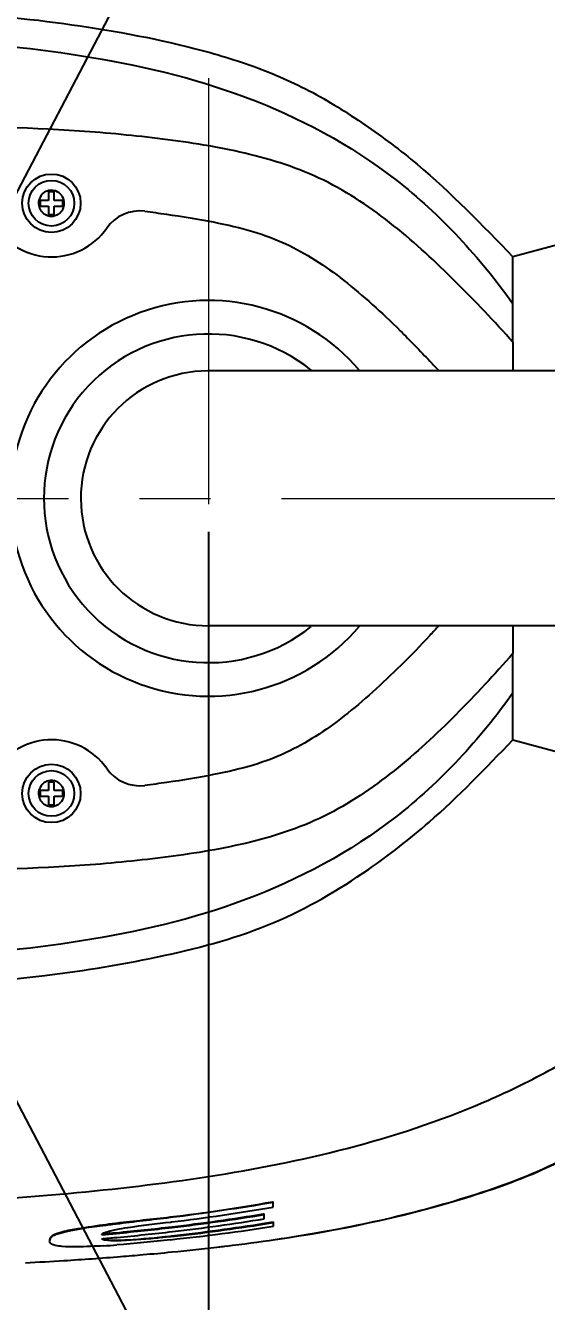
# Model space of a CAD drawing. Header units: millimetres. Extents: x 4086 to 8300, y 123 to 1549.
# Drawn here: x 6860.1 to 6883.4, y 633.9 to 691 of the extents above; entities that cross this region are included whole.
import ezdxf
from ezdxf import colors
from ezdxf.entities.mleader import LeaderData, LeaderLine
from ezdxf.math import Vec2, Vec3

# ---------------------------------------------------------------- set-up
doc = ezdxf.new("R2010")
doc.units = ezdxf.units.MM
doc.linetypes.add('CENTER2', pattern=[28.575, 19.05, -3.175, 3.175, -3.175])
doc.layers.add('中心线层', color=7, linetype='CENTER2', lineweight=0)
doc.layers.add('轮廓实线层', color=7, linetype='Continuous', lineweight=30)
doc.styles.add('思源黑', font='SourceHanSansCN-Normal.ttf')
doc.dimstyles.new('尺寸标注_3_10比例', dxfattribs={"dimtxt": 7, "dimasz": 6, "dimexe": 2, "dimexo": 1.5, "dimgap": 1, "dimtad": 1, "dimdec": 1, "dimlfac": 3.333333, "dimdsep": 46, "dimtxsty": '思源黑', "dimcen": 0.09, "dimadec": 0, "dimazin": 0, "dimtp": 0.01, "dimtm": 0.01, "dimtfac": 1, "dimtdec": 1, "dimtofl": 0, "dimtmove": 0, "dimatfit": 3, "dimfxl": 0, "dimtolj": 1, "dimarcsym": 0})

# ---------------------------------------------------------------- blocks, each defined once
blk = doc.blocks.new('*D1403')
at = {"layer": 'Defpoints', "color": 0}
for p in [(6733.255, 669.869), (6868.255, 669.869), (6868.255, 583.463)]:
    blk.add_point(p, dxfattribs=at)
at = {"layer": '轮廓实线层', "color": 0, "lineweight": -2}
for p, q in [((6733.255, 668.369), (6733.255, 581.463)), ((6868.255, 668.369), (6868.255, 581.463)), ((6739.255, 583.463), (6862.255, 583.463))]:
    blk.add_line(p, q, dxfattribs=at)
at = {"layer": '轮廓实线层', "color": 0}
for points in [[(6739.255, 584.463), (6739.255, 582.463), (6733.255, 583.463)], [(6862.255, 582.463), (6862.255, 584.463), (6868.255, 583.463)]]:
    blk.add_solid(points, dxfattribs=at)
at = {"layer": '轮廓实线层', "color": 0, "insert": (6800.755, 588.089), "char_height": 7, "attachment_point": 5, "style": '思源黑'}
blk.add_mtext('\\A1;450', dxfattribs=at)
blk = doc.blocks.new('*D1406')
at = {"layer": 'Defpoints', "color": 0}
for p in [(6868.255, 669.869), (6973.255, 669.869), (6973.255, 583.587)]:
    blk.add_point(p, dxfattribs=at)
at = {"layer": '轮廓实线层', "color": 0, "lineweight": -2}
for p, q in [((6868.255, 668.369), (6868.255, 581.587)), ((6973.255, 668.369), (6973.255, 581.587)), ((6874.255, 583.587), (6967.255, 583.587))]:
    blk.add_line(p, q, dxfattribs=at)
at = {"layer": '轮廓实线层', "color": 0}
for points in [[(6874.255, 584.587), (6874.255, 582.587), (6868.255, 583.587)], [(6967.255, 582.587), (6967.255, 584.587), (6973.255, 583.587)]]:
    blk.add_solid(points, dxfattribs=at)
at = {"layer": '轮廓实线层', "color": 0, "insert": (6920.755, 588.218), "char_height": 7, "attachment_point": 5, "style": '思源黑'}
blk.add_mtext('\\A1;350', dxfattribs=at)

msp = doc.modelspace()

# ---------------------------------------------------------------- linework, layer by layer
for p, q in [((6894.178, 683.969), (6881.868, 680.669)), ((6860.73, 683.196), (6860.73, 682.941)), ((6861.113, 683.196), (6860.73, 683.196)), ((6861.113, 683.579), (6861.113, 683.196)), ((6861.368, 683.579), (6861.113, 683.579)), ((6861.368, 683.196), (6861.368, 683.579)), ((6861.75, 683.196), (6861.368, 683.196)), ((6861.75, 682.941), (6861.75, 683.196)), ((6860.73, 682.941), (6861.113, 682.941)), ((6861.113, 682.941), (6861.113, 682.559)), ((6861.113, 682.559), (6861.368, 682.559)), ((6861.368, 682.559), (6861.368, 682.941)), ((6861.368, 682.941), (6861.75, 682.941)), ((6881.869, 678.569), (6881.868, 680.669)), ((6881.869, 676.848), (6881.869, 678.569)), ((6881.869, 676.848), (6881.868, 675.569)), ((6983.755, 675.569), (6868.255, 675.569)), ((6983.755, 664.169), (6868.255, 664.169)), ((6881.868, 664.169), (6881.869, 662.922)), ((6881.869, 661.168), (6881.869, 662.922)), ((6881.868, 659.069), (6881.869, 661.168)), ((6881.868, 659.069), (6894.178, 655.768)), ((6861.113, 657.179), (6861.113, 656.796)), ((6861.368, 657.179), (6861.113, 657.179)), ((6861.368, 656.796), (6861.368, 657.179)), ((6860.73, 656.796), (6860.73, 656.541)), ((6861.113, 656.796), (6860.73, 656.796)), ((6860.73, 656.541), (6861.113, 656.541)), ((6861.113, 656.541), (6861.113, 656.159)), ((6861.75, 656.796), (6861.368, 656.796)), ((6861.368, 656.159), (6861.368, 656.541)), ((6861.368, 656.541), (6861.75, 656.541)), ((6861.75, 656.541), (6861.75, 656.796)), ((6861.113, 656.159), (6861.368, 656.159)), ((6871.114, 638.403), (6871.151, 638.409)), ((6871.151, 638.378), (6871.151, 638.409)), ((6871.153, 638.17), (6871.151, 638.378)), ((6866.574, 637.502), (6866.606, 637.506)), ((6870.722, 637.864), (6870.755, 637.869)), ((6870.755, 637.643), (6870.755, 637.869)), ((6871.132, 637.502), (6871.161, 637.507)), ((6871.161, 637.313), (6871.161, 637.507)), ((6864.139, 637.44), (6864.097, 637.435)), ((6861.16, 636.668), (6861.16, 636.665)), ((6864.127, 636.811), (6864.168, 636.815)), ((6864.139, 636.658), (6864.139, 636.689)), ((6866.543, 636.875), (6866.615, 636.883)), ((6866.615, 636.853), (6866.547, 636.845)), ((6866.615, 636.853), (6866.615, 636.883))]:
    msp.add_line(p, q)
for centre, radius in [((6861.24, 683.069), 1.305), ((6861.24, 683.069), 1.02), ((6861.24, 656.669), 1.305), ((6861.24, 656.669), 1.02)]:
    msp.add_circle(centre, radius)
for centre, radius, start, end in [((6861.239, 683.071), 0.574, 115.1467, 129.0356), ((6861.239, 683.063), 0.583, 67.9495, 76.1017), ((6861.239, 683.068), 0.578, 6.5397, 37.1117), ((6861.257, 683.074), 0.594, 214.9713, 221.6162), ((6865.189, 680.924), 1.8, 82.8744, 145.1149), ((6861.252, 683.669), 3, 208.2591, 325.1149), ((6868.255, 669.869), 8.85, 40.2398, 319.7551), ((6868.255, 669.869), 7.35, 51.2685, 308.6915), ((6868.255, 669.869), 5.7, 90.2254, 270.2254), ((6861.252, 656.069), 3, 34.885, 151.7409), ((6865.189, 658.814), 1.8, 214.885, 277.1264), ((6861.239, 656.671), 0.574, 115.1467, 129.0356), ((6861.239, 656.663), 0.583, 67.9495, 76.1017), ((6861.239, 656.668), 0.578, 6.5397, 37.1117), ((6861.257, 656.674), 0.594, 214.9713, 221.6162), ((6856.422, 724.79), 88.095, 276.6559, 279.34125), ((6856.435, 724.696), 88.03, 276.65491, 279.36179), ((6856.446, 725.894), 89.403, 276.55907, 279.20942), ((6858.952, 711.559), 75.052, 279.07156, 279.3396), ((6858.966, 711.476), 74.998, 279.07113, 279.35854), ((6851.832, 766.097), 129.688, 275.15867, 275.45023), ((6872.805, 568.219), 69.731, 97.1471, 97.65246), ((6871.902, 575.228), 62.695, 97.15096, 97.67538), ((6851.859, 765.807), 129.367, 275.17894, 275.45051), ((6853.494, 749.096), 112.576, 275.42999, 276.7025), ((6853.494, 749.093), 112.604, 275.42993, 276.70246), ((6853.534, 750.439), 114.121, 275.34634, 276.60393), ((6856.508, 727.535), 91.213, 276.3619, 279.00564), ((6856.506, 727.548), 91.257, 276.3599, 279.00528), ((6851.846, 768), 131.763, 275.07239, 275.34831), ((6861.348, 675.961), 39.587, 273.1972, 274.0846), ((6855.808, 746.359), 110.726, 275.60169, 276.72198), ((6856.759, 738.105), 102.417, 276.73445, 276.90068), ((6858.652, 722.867), 87.063, 276.86852, 278.31613), ((6851.676, 797.078), 161.618, 272.98182, 273.59041), ((6852.678, 781.351), 145.859, 273.58442, 274.5838), ((6853.576, 769.914), 134.387, 274.59185, 275.02128), ((6854.461, 759.912), 124.346, 275.01866, 275.61002)]:
    msp.add_arc(centre, radius, start, end)
for points, knots in [([(6894.176, 683.97), (6893.267, 685.875), (6891.692, 688.676), (6888.836, 691.862), (6886.262, 693.827), (6883.493, 695.507), (6879.607, 697.389), (6872.509, 699.716), (6862.247, 701.098), (6854.107, 701.525), (6850.159, 701.609)], [0, 0, 0, 0, 0.126246, 0.190238, 0.254559, 0.319117, 0.383726, 0.512408, 0.763865, 1, 1, 1, 1]), ([(6775.574, 691.329), (6780.439, 691.454), (6790.196, 691.682), (6804.983, 691.954), (6819.868, 692.154), (6834.526, 692.243), (6846.315, 692.149), (6855.185, 691.772), (6861.36, 691.251), (6866.311, 690.389), (6870.097, 689.315), (6872.798, 688.17), (6875.272, 686.602), (6878.434, 684.248), (6880.487, 682.093), (6881.87, 680.668)], [0, 0, 0, 0, 0.133338, 0.267431, 0.405221, 0.541209, 0.669074, 0.728182, 0.78445, 0.838775, 0.865535, 0.892153, 0.918811, 0.94559, 1, 1, 1, 1]), ([(6825.235, 690.57), (6830.395, 690.577), (6840.387, 690.701), (6852.861, 690.715), (6862.656, 689.827), (6870.049, 688.126), (6876.885, 684.473), (6880.39, 680.644), (6881.869, 678.569)], [0, 0, 0, 0, 0.256969, 0.497728, 0.620545, 0.746146, 0.873124, 1, 1, 1, 1]), ([(6881.868, 676.848), (6881.044, 677.78), (6879.328, 679.585), (6876.601, 682.132), (6873.49, 684.256), (6869.9, 685.4), (6866.213, 685.971), (6861.256, 686.451), (6855.03, 686.54), (6847.566, 686.577), (6840.099, 686.523), (6832.634, 686.468), (6827.657, 686.369), (6825.168, 686.369)], [0, 0, 0, 0, 0.062515, 0.125011, 0.187431, 0.249817, 0.312323, 0.374835, 0.499859, 0.624894, 0.74993, 0.874964, 1, 1, 1, 1]), ([(6861.471, 682.546), (6861.485, 682.552), (6861.514, 682.563), (6861.542, 682.578), (6861.555, 682.586)], [0, 0, 0, 0, 0.502353, 1, 1, 1, 1]), ([(6861.555, 682.586), (6861.565, 682.592), (6861.586, 682.605), (6861.605, 682.62), (6861.614, 682.628)], [0, 0, 0, 0, 0.497104, 1, 1, 1, 1]), ([(6865.413, 682.71), (6865.735, 682.669), (6866.766, 682.531), (6868.466, 682.252), (6870.26, 681.839), (6871.703, 681.295), (6873.022, 680.565), (6874.307, 679.646), (6875.586, 678.559), (6876.853, 677.363), (6877.85, 676.325), (6878.428, 675.715), (6878.563, 675.57)], [0, 0, 0, 0, 0.058462, 0.187334, 0.309184, 0.423881, 0.533319, 0.63993, 0.74609, 0.85221, 0.964994, 1, 1, 1, 1]), ([(6861.164, 682.491), (6861.177, 682.488), (6861.202, 682.484), (6861.228, 682.488), (6861.24, 682.492)], [0, 0, 0, 0, 0.507427, 1, 1, 1, 1]), ([(6861.24, 682.492), (6861.252, 682.488), (6861.277, 682.484), (6861.302, 682.488), (6861.314, 682.491)], [0, 0, 0, 0, 0.493074, 1, 1, 1, 1]), ([(6878.55, 664.165), (6878.417, 664.02), (6877.858, 663.411), (6876.888, 662.413), (6875.596, 661.186), (6874.326, 660.107), (6873.037, 659.181), (6871.719, 658.45), (6870.277, 657.904), (6868.487, 657.489), (6866.78, 657.209), (6865.742, 657.069), (6865.413, 657.028)], [0, 0, 0, 0, 0.03494, 0.147901, 0.253872, 0.359914, 0.46638, 0.575637, 0.690126, 0.81175, 0.940411, 1, 1, 1, 1]), ([(6881.868, 662.922), (6881.04, 661.993), (6879.357, 660.156), (6876.614, 657.622), (6873.509, 655.49), (6869.918, 654.341), (6866.229, 653.769), (6861.27, 653.288), (6855.042, 653.197), (6847.575, 653.161), (6840.105, 653.215), (6832.637, 653.269), (6827.658, 653.369), (6825.168, 653.369)], [0, 0, 0, 0, 0.062512, 0.125012, 0.187432, 0.249817, 0.312324, 0.374836, 0.49986, 0.624894, 0.74993, 0.874964, 1, 1, 1, 1]), ([(6881.869, 661.168), (6880.39, 659.094), (6876.885, 655.264), (6870.049, 651.611), (6862.656, 649.911), (6852.861, 649.022), (6840.387, 649.037), (6830.395, 649.161), (6825.235, 649.168)], [0, 0, 0, 0, 0.126876, 0.253854, 0.379455, 0.502272, 0.743031, 1, 1, 1, 1]), ([(6775.574, 648.41), (6783.803, 648.193), (6798.259, 647.886), (6817.786, 647.601), (6833.68, 647.494), (6845.565, 647.577), (6854.498, 647.924), (6860.646, 648.407), (6866.21, 649.312), (6871.196, 650.666), (6875.075, 652.936), (6878.647, 655.707), (6880.65, 657.811), (6881.869, 659.069)], [0, 0, 0, 0, 0.225586, 0.396207, 0.535119, 0.661156, 0.721814, 0.780094, 0.829949, 0.87629, 0.920629, 0.952023, 1, 1, 1, 1]), ([(6850.159, 638.128), (6854.107, 638.212), (6862.247, 638.64), (6872.509, 640.021), (6879.607, 642.349), (6883.493, 644.231), (6886.262, 645.911), (6888.836, 647.876), (6891.692, 651.062), (6893.267, 653.862), (6894.176, 655.767)], [0, 0, 0, 0, 0.236135, 0.487592, 0.616274, 0.680883, 0.745441, 0.809762, 0.873754, 1, 1, 1, 1]), ([(6861.164, 656.091), (6861.177, 656.088), (6861.202, 656.084), (6861.228, 656.088), (6861.24, 656.092)], [0, 0, 0, 0, 0.507427, 1, 1, 1, 1]), ([(6861.24, 656.092), (6861.252, 656.088), (6861.277, 656.084), (6861.302, 656.088), (6861.314, 656.091)], [0, 0, 0, 0, 0.493074, 1, 1, 1, 1]), ([(6861.471, 656.146), (6861.485, 656.152), (6861.514, 656.163), (6861.542, 656.178), (6861.555, 656.186)], [0, 0, 0, 0, 0.502353, 1, 1, 1, 1]), ([(6861.555, 656.186), (6861.565, 656.192), (6861.586, 656.205), (6861.605, 656.22), (6861.614, 656.228)], [0, 0, 0, 0, 0.497104, 1, 1, 1, 1]), ([(6871.244, 636.72), (6872.635, 636.924), (6875.406, 637.409), (6879.488, 638.46), (6883.484, 639.849), (6887.128, 642.015), (6889.884, 644.191), (6892.065, 645.965), (6893.47, 647.557), (6894.493, 649.41), (6895.584, 652), (6896.234, 654.009), (6896.629, 655.357)], [0, 0, 0, 0, 0.12504, 0.250069, 0.37505, 0.499991, 0.625001, 0.687526, 0.749978, 0.812463, 0.874978, 1, 1, 1, 1]), ([(6871.251, 636.719), (6874.031, 637.123), (6878.172, 637.984), (6883.501, 639.838), (6887.145, 642.009), (6889.904, 644.184), (6892.089, 645.955), (6893.494, 647.549), (6894.516, 649.404), (6895.609, 651.995), (6896.257, 654.005), (6896.653, 655.353)], [0, 0, 0, 0, 0.249927, 0.374966, 0.499952, 0.624962, 0.68749, 0.749964, 0.812466, 0.874975, 1, 1, 1, 1]), ([(6864.133, 637.168), (6864.306, 637.202), (6865.117, 637.331), (6865.933, 637.425), (6866.574, 637.502)], [0, 0, 0, 0, 0.214802, 1, 1, 1, 1]), ([(6863.528, 637.361), (6863.105, 637.304), (6862.396, 637.196), (6861.661, 637.06), (6861.16, 636.85), (6861.16, 636.699)], [0, 0, 0, 0, 0.510842, 0.818929, 1, 1, 1, 1]), ([(6863.52, 637.329), (6862.864, 637.241), (6862.178, 637.174), (6861.186, 636.859), (6861.162, 636.697)], [0, 0, 0, 0, 0.801772, 1, 1, 1, 1]), ([(6863.493, 636.934), (6863.501, 636.947), (6863.584, 637.031), (6863.704, 637.062), (6863.8, 637.089)], [0, 0, 0, 0, 0.135808, 1, 1, 1, 1]), ([(6863.8, 637.089), (6863.823, 637.096), (6863.933, 637.126), (6864.044, 637.15), (6864.133, 637.168)], [0, 0, 0, 0, 0.208598, 1, 1, 1, 1]), ([(6861.162, 636.697), (6861.161, 636.692), (6861.16, 636.683), (6861.16, 636.673), (6861.16, 636.668)], [0, 0, 0, 0, 0.503975, 1, 1, 1, 1]), ([(6861.716, 636.409), (6861.614, 636.417), (6861.429, 636.425), (6861.162, 636.535), (6861.16, 636.641)], [0, 0, 0, 0, 0.491559, 1, 1, 1, 1]), ([(6863.556, 636.436), (6863.366, 636.425), (6862.754, 636.397), (6862.138, 636.376), (6861.716, 636.409)], [0, 0, 0, 0, 0.310075, 1, 1, 1, 1]), ([(6864.139, 636.658), (6863.978, 636.657), (6863.769, 636.659), (6863.532, 636.709), (6863.495, 636.753)], [0, 0, 0, 0, 0.736813, 1, 1, 1, 1]), ([(6863.528, 636.757), (6863.537, 636.752), (6863.557, 636.742), (6863.578, 636.735), (6863.59, 636.731)], [0, 0, 0, 0, 0.447447, 1, 1, 1, 1]), ([(6863.59, 636.731), (6863.636, 636.718), (6863.706, 636.707), (6863.776, 636.7), (6863.798, 636.698)], [0, 0, 0, 0, 0.681773, 1, 1, 1, 1]), ([(6863.798, 636.698), (6863.821, 636.696), (6863.935, 636.689), (6864.049, 636.688), (6864.139, 636.689)], [0, 0, 0, 0, 0.205646, 1, 1, 1, 1]), ([(6864.139, 636.689), (6864.311, 636.69), (6865.115, 636.726), (6865.916, 636.805), (6866.543, 636.875)], [0, 0, 0, 0, 0.214138, 1, 1, 1, 1]), ([(6866.547, 636.845), (6866.332, 636.821), (6865.531, 636.739), (6864.728, 636.663), (6864.139, 636.658)], [0, 0, 0, 0, 0.268595, 1, 1, 1, 1])]:
    msp.add_open_spline(points, degree=3, knots=knots)
for points in [[(6860.877, 683.517), (6860.727, 683.395), (6860.639, 683.166), (6860.671, 682.975)], [(6861.24, 683.646), (6861.156, 683.646), (6861.071, 683.626), (6860.995, 683.591)], [(6861.379, 683.629), (6861.334, 683.64), (6861.287, 683.646), (6861.24, 683.646)], [(6861.7, 683.417), (6861.639, 683.498), (6861.552, 683.565), (6861.458, 683.603)], [(6861.614, 682.628), (6861.753, 682.745), (6861.834, 682.954), (6861.813, 683.134)], [(6860.671, 682.975), (6860.685, 682.889), (6860.721, 682.805), (6860.771, 682.733)], [(6860.813, 682.679), (6860.902, 682.58), (6861.035, 682.521), (6861.164, 682.491)], [(6861.314, 682.491), (6861.368, 682.503), (6861.419, 682.526), (6861.471, 682.546)], [(6860.877, 657.117), (6860.727, 656.995), (6860.639, 656.766), (6860.671, 656.575)], [(6861.24, 657.246), (6861.156, 657.246), (6861.071, 657.226), (6860.995, 657.191)], [(6861.379, 657.229), (6861.334, 657.24), (6861.287, 657.246), (6861.24, 657.246)], [(6861.7, 657.017), (6861.639, 657.098), (6861.552, 657.165), (6861.458, 657.203)], [(6860.671, 656.575), (6860.685, 656.489), (6860.721, 656.405), (6860.771, 656.333)], [(6861.614, 656.228), (6861.753, 656.345), (6861.834, 656.554), (6861.813, 656.734)], [(6860.813, 656.279), (6860.902, 656.18), (6861.035, 656.121), (6861.164, 656.091)], [(6861.314, 656.091), (6861.368, 656.103), (6861.419, 656.126), (6861.471, 656.146)], [(6866.55, 637.713), (6868.077, 637.898), (6869.599, 638.133), (6871.114, 638.403)], [(6871.151, 638.378), (6869.625, 638.107), (6868.088, 637.9), (6866.55, 637.713)], [(6866.606, 637.506), (6868.127, 637.688), (6869.644, 637.905), (6871.153, 638.17)], [(6866.55, 637.698), (6865.743, 637.6), (6864.936, 637.51), (6864.129, 637.408)], [(6866.548, 637.713), (6865.746, 637.616), (6864.941, 637.54), (6864.139, 637.44)], [(6866.562, 636.711), (6868.099, 636.88), (6869.635, 637.066), (6871.161, 637.313)], [(6866.561, 636.711), (6865.764, 636.623), (6864.967, 636.532), (6864.168, 636.475)]]:
    msp.add_open_spline(points, degree=3)
at = {"layer": '中心线层'}
for p, q in [((6868.255, 688.665), (6868.255, 662.123)), ((6728.649, 669.869), (7047.166, 669.869))]:
    msp.add_line(p, q, dxfattribs=at)

# ---------------------------------------------------------------- dimensions: what is measured, and where the dimension line sits
at = {"layer": '轮廓实线层'}
for base, p1, p2, picture, middle in [((6868.255, 583.463), (6733.255, 669.869), (6868.255, 669.869), '*D1403', (6800.755, 588.089)), ((6973.255, 583.587), (6868.255, 669.869), (6973.255, 669.869), '*D1406', (6920.755, 588.218))]:
    dim = msp.add_linear_dim(base=base, p1=p1, p2=p2, dimstyle='尺寸标注_3_10比例', dxfattribs=at)
    dim.commit()
    dim.dimension.update_dxf_attribs({"geometry": picture, "text_midpoint": middle})

# ---------------------------------------------------------------- leaders
ml = msp.add_multileader_mtext('Standard')
ml.set_content('DB25', style='思源黑')
ml.set_leader_properties()
ml.build(insert=Vec2(0, 0))
ml.multileader.update_dxf_attribs({"text_left_attachment_type": 5, "text_right_attachment_type": 5, "dogleg_length": 1, "arrow_head_size": 6})
ctx = ml.context
ctx.base_point, ctx.char_height, ctx.arrow_head_size, ctx.plane_origin = Vec3(6886.549, 756.464), 7, 6, Vec3(6846.833, 662.081)
ctx.left_attachment, ctx.right_attachment = 5, 5
notes = []
notes.append((ctx, [(0, (1, 1, 0), (6885.549, 756.464), (1, 0), 1, [(0, [(6845.149, 677.847)], 0, [])])]))
ctx.mtext.insert, ctx.mtext.flow_direction = Vec3(6888.549, 763.717), 5
ml = msp.add_multileader_mtext('Standard')
ml.set_content('指示灯', style='思源黑')
ml.set_leader_properties()
ml.build(insert=Vec2(0, 0))
ml.multileader.update_dxf_attribs({"text_left_attachment_type": 5, "text_right_attachment_type": 5, "dogleg_length": 1, "arrow_head_size": 6})
ctx = ml.context
ctx.base_point, ctx.char_height, ctx.arrow_head_size, ctx.plane_origin = Vec3(6888.646, 736.844), 7, 6, Vec3(6851.19, 667.333)
ctx.left_attachment, ctx.right_attachment = 5, 5
notes.append((ctx, [(0, (1, 1, 0), (6887.646, 736.844), (1, 0), 1, [(0, [(6851.19, 667.333)], 0, [])])]))
ctx.mtext.insert, ctx.mtext.flow_direction = Vec3(6890.646, 745.558), 5
ml = msp.add_multileader_mtext('Standard')
ml.set_content('抱闸按钮', style='思源黑')
ml.set_leader_properties()
ml.build(insert=Vec2(0, 0))
ml.multileader.update_dxf_attribs({"text_left_attachment_type": 5, "text_right_attachment_type": 5, "dogleg_length": 1, "arrow_head_size": 6})
ctx = ml.context
ctx.base_point, ctx.char_height, ctx.arrow_head_size, ctx.plane_origin = Vec3(6882.06, 602.079), 7, 6, Vec3(6851.697, 678.14)
ctx.left_attachment, ctx.right_attachment = 5, 5
notes.append((ctx, [(0, (1, 1, 0), (6881.06, 602.079), (1, 0), 1, [(0, [(6850.255, 660.869)], 0, [])])]))
ctx.mtext.insert, ctx.mtext.flow_direction = Vec3(6884.06, 610.848), 5
for ctx, leaders in notes:
    for number, flags, end, landing, length, lines in leaders:
        leader = LeaderData()
        leader.index, (leader.has_last_leader_line, leader.has_dogleg_vector, leader.attachment_direction) = number, flags
        leader.last_leader_point, leader.dogleg_vector, leader.dogleg_length = Vec3(end), Vec3(landing), length
        for number, points, colour, breaks in lines:
            line = LeaderLine()
            line.index, line.vertices, line.color, line.breaks = number, Vec3.list(points), colors.encode_raw_color(colour), breaks
            leader.lines.append(line)
        ctx.leaders.append(leader)

doc.saveas('drawing.dxf')
